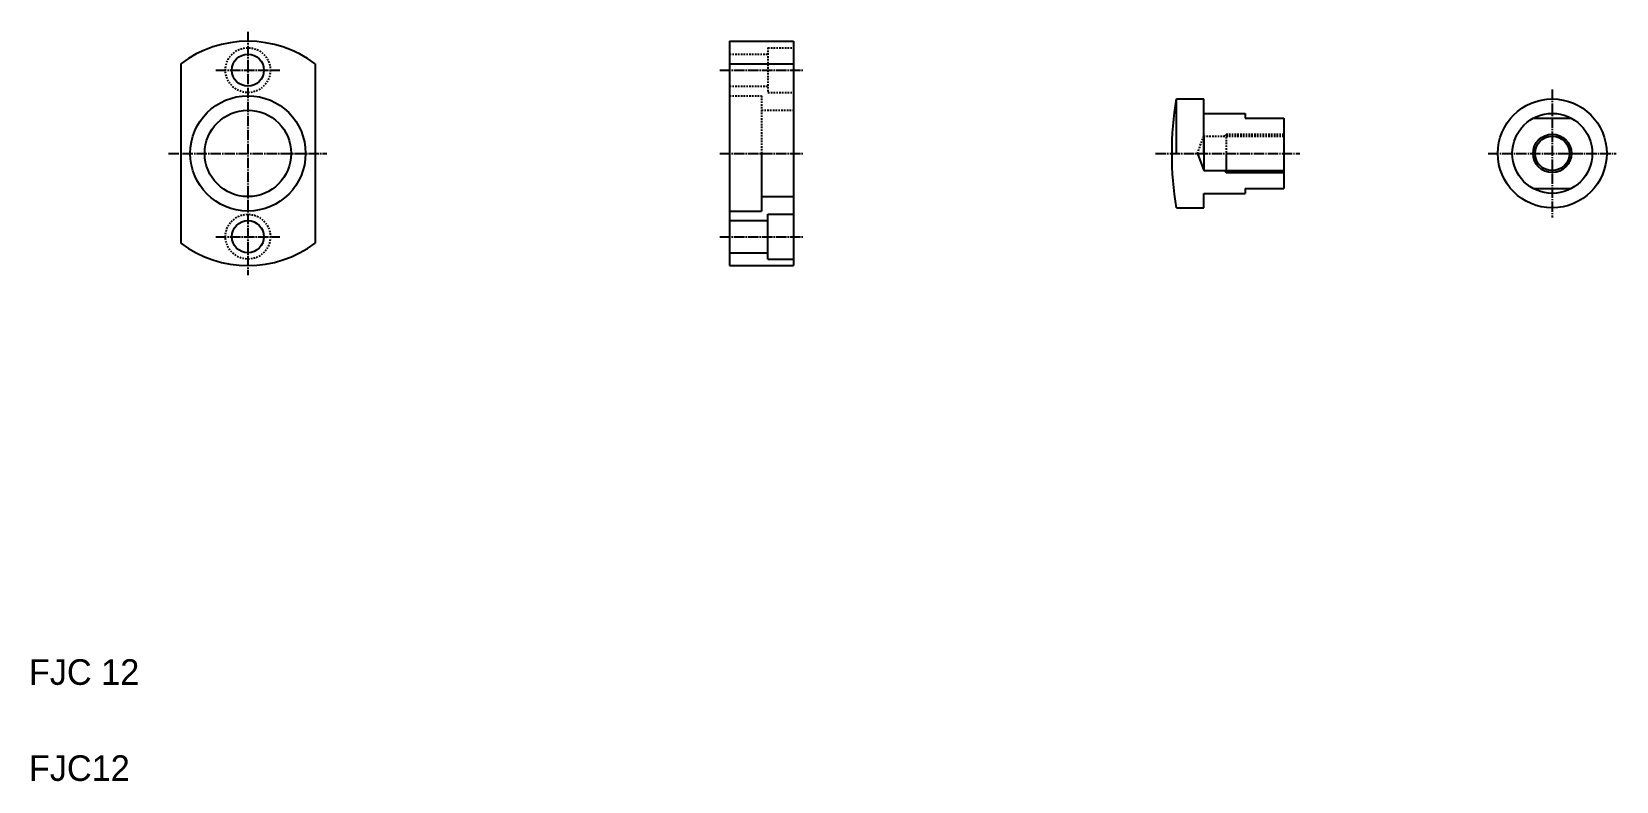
# Model space of a CAD drawing. Extents: x 21 to 516, y 20 to 254.
import ezdxf

# ---------------------------------------------------------------- set-up
doc = ezdxf.new("R2010")
doc.units = 0
doc.header["$LTSCALE"] = 0.25
doc.linetypes.add('CENTER', pattern=[17.5, 13, -1.5, 1.5, -1.5])
doc.linetypes.add('DASHED', pattern=[3.5, 2, -1.5])
doc.layers.get('0').update_dxf_attribs({"linetype": 'CONTINUOUS'})
doc.layers.add('CENTER', color=1, linetype='CENTER')

msp = doc.modelspace()

# ---------------------------------------------------------------- linework, layer by layer
for p, q in [((238.81, 250.93), (238.81, 180.93)), ((238.81, 250.93), (258.81, 250.93)), ((258.81, 250.93), (258.81, 180.93)), ((67.41, 243.93), (67.41, 187.93)), ((109.41, 243.93), (109.41, 187.93)), ((238.81, 243.93), (258.81, 243.93)), ((238.81, 233.43), (238.81, 233.43)), ((378.34, 215.93), (378.34, 232.93)), ((378.34, 232.93), (386.88, 232.93)), ((386.88, 215.93), (386.88, 232.93)), ((386.88, 228.43), (399.88, 228.43)), ((399.88, 228.43), (399.88, 226.93)), ((399.88, 226.93), (411.88, 226.93)), ((411.88, 226.93), (411.88, 204.93)), ((489.8, 226.93), (501.67, 226.93)), ((386.88, 221.3), (386.88, 215.93)), ((238.81, 215.93), (238.81, 215.93)), ((248.81, 215.93), (248.81, 197.93)), ((384.93, 215.93), (386.88, 210.55)), ((386.88, 215.93), (386.88, 210.55)), ((393.88, 215.93), (393.88, 209.93)), ((386.88, 210.55), (411.88, 210.55)), ((386.88, 203.43), (399.88, 203.43)), ((386.88, 198.93), (386.88, 203.43)), ((399.88, 204.93), (411.88, 204.93)), ((399.88, 204.93), (399.88, 203.43)), ((489.8, 204.93), (501.67, 204.93)), ((248.81, 202.43), (258.81, 202.43)), ((378.34, 198.93), (386.88, 198.93)), ((238.81, 197.93), (248.81, 197.93)), ((238.81, 180.93), (258.81, 180.93))]:
    msp.add_line(p, q)
at = {"color": 3, "linetype": 'DASHED'}
for p, q in [((250.81, 248.93), (250.81, 234.93)), ((250.81, 248.93), (258.81, 248.93)), ((238.81, 246.93), (250.81, 246.93)), ((238.81, 236.93), (250.81, 236.93)), ((238.81, 233.93), (248.81, 233.93)), ((248.81, 233.93), (248.81, 215.93)), ((250.81, 234.93), (258.81, 234.93)), ((248.81, 229.43), (258.81, 229.43)), ((384.93, 215.93), (386.88, 221.3)), ((386.88, 221.3), (411.88, 221.3)), ((393.26, 221.3), (393.88, 221.93)), ((393.88, 221.93), (411.88, 221.93)), ((393.88, 221.93), (393.88, 215.93))]:
    msp.add_line(p, q, dxfattribs=at)
at = {"color": 3}
for p, q in [((393.26, 210.55), (393.88, 209.93)), ((393.88, 209.93), (411.88, 209.93))]:
    msp.add_line(p, q, dxfattribs=at)
at = {"color": 7, "linetype": 'CONTINUOUS'}
for p, q in [((238.81, 194.93), (250.81, 194.93)), ((250.81, 182.93), (250.81, 196.93)), ((250.81, 196.93), (258.81, 196.93)), ((238.81, 184.93), (250.81, 184.93)), ((250.81, 182.93), (258.81, 182.93))]:
    msp.add_line(p, q, dxfattribs=at)
at = {"color": 3, "linetype": 'DASHED'}
for centre in [(88.41, 241.93), (88.41, 189.93)]:
    msp.add_circle(centre, 7, dxfattribs=at)
for centre, radius in [((88.41, 241.93), 5), ((88.41, 215.93), 18), ((495.73, 215.93), 17), ((88.41, 215.93), 13.5), ((495.73, 215.93), 12.5), ((495.73, 215.93), 5.38), ((88.41, 189.93), 5)]:
    msp.add_circle(centre, radius)
at = {"color": 3}
msp.add_circle((495.73, 215.93), 6, dxfattribs=at)
for centre, radius, start, end in [((88.41, 215.93), 35, 53.1301, 126.8699), ((476.88, 215.93), 100, 170.2122, 189.7878), ((88.41, 215.93), 35, 233.1301, 306.8699)]:
    msp.add_arc(centre, radius, start, end)
at = {"layer": 'CENTER', "color": 1, "linetype": 'CENTER'}
for p, q in [((88.41, 253.93), (88.41, 177.93)), ((78.41, 241.93), (98.41, 241.93)), ((235.81, 241.93), (261.81, 241.93)), ((495.73, 235.93), (495.73, 195.93)), ((63.61, 215.93), (113, 215.93)), ((235.81, 215.93), (261.81, 215.93)), ((371.88, 215.93), (416.88, 215.93)), ((475.73, 215.93), (515.73, 215.93)), ((78.41, 189.93), (98.41, 189.93)), ((235.81, 189.93), (261.81, 189.93))]:
    msp.add_line(p, q, dxfattribs=at)

# ---------------------------------------------------------------- texts
for s, p in [('FJC 12', (20, 50)), ('FJC12', (20, 20))]:
    msp.add_text(s, height=8).set_placement(p)

doc.saveas('drawing.dxf')
